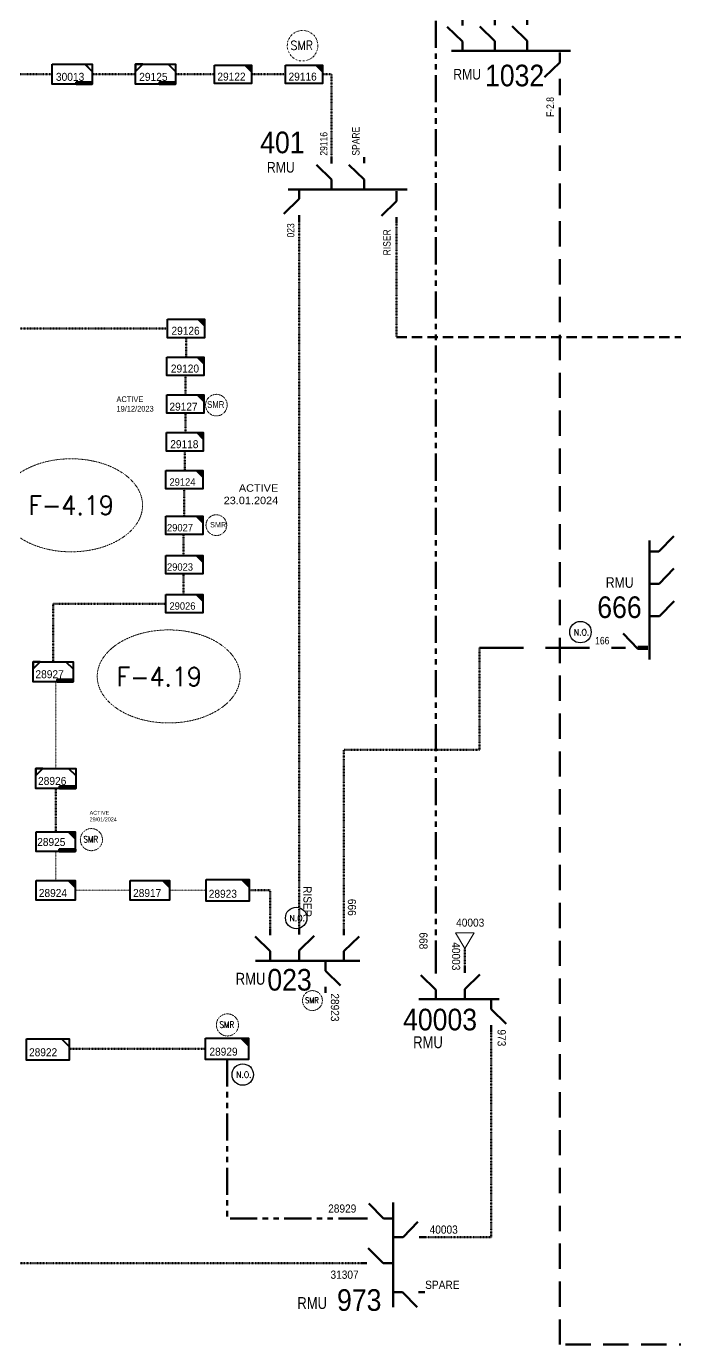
# Model space of a CAD drawing. Header units: metres. Extents: x 65984 to 144644, y -19036 to 23726.
# Drawn here: x 112960 to 113260, y 20899 to 21508 of the extents above; entities that cross this region are included whole.
import ezdxf
from ezdxf.enums import TextEntityAlignment as Align

# ---------------------------------------------------------------- set-up
doc = ezdxf.new("R2010")
doc.units = ezdxf.units.M
doc.header["$MEASUREMENT"] = 0
for name, pattern in [('( Phantom )', [2.5, 1.25, -0.25, 0.25, -0.25, 0.25, -0.25]), ('DGN Style 3', [0.013877, 0, -0.013877]), ('DGN Style 4', [1.6, 0.8, -0.4, 0, -0.4]), ('HIDDEN2', [2381.25, 1587.5, -793.75])]:
    doc.linetypes.add(name, pattern=pattern)
doc.layers.get('0').update_dxf_attribs({"color": 95, "lineweight": 40})
for name, color, linetype, lineweight in [('CONTRACTOR NAME', 95, 'Continuous', 40), ('d_eos', 111, 'Continuous', 40), ('d_eos no', 121, 'Continuous', 40), ('d_switch', 95, 'Continuous', 40), ('d_tf', 1, 'Continuous', 40), ('d_tf no', 6, 'Continuous', 40), ('d_ug cable', 95, 'Continuous', 40), ('d_ug main line', 95, 'Continuous', 40), ('d_unit sub', 7, 'Continuous', 40), ('fedr no', 95, 'Continuous', 40), ('Level 37', 7, 'Continuous', 0), ('SW N O', 114, 'Continuous', 30)]:
    doc.layers.add(name, color=color, linetype=linetype, lineweight=lineweight)
doc.styles.add('NASKHF', font='naskhf.shx', dxfattribs={"height": 8})
doc.styles.get("Standard").update_dxf_attribs({"font": 'txt.shx'})
doc.styles.add('Style-Arial', font='arial.ttf')
doc.styles.add('Style-ENGINEERING', font='ENGINEERING.shx')
doc.styles.add('Style-msdefault', font='msdefault.shx')
doc.styles.add('Style-simplex', font='simplex.shx')
doc.styles.add('Style-STANDARD', font='STANDARD.shx')

# ---------------------------------------------------------------- blocks, each defined once
blk = doc.blocks.new('*U658')
at = {"layer": 'd_eos', "color": 7, "linetype": 'Continuous', "lineweight": 211, "ltscale": 0.638341}
for p, q in [((-8.52, 12.47), (-8.52, 15.29)), ((6.48, 12.37), (6.48, 15.19)), ((21.48, 12.22), (21.48, 15.05)), ((-8.52, 5.02), (-1.52, 11.82)), ((6.48, 4.92), (13.48, 11.72)), ((21.48, 4.78), (28.48, 11.57)), ((26.48, 0.37), (-28.52, 0.37)), ((-8.52, 0.37), (-8.52, 5.02)), ((6.48, 0.27), (6.48, 4.92)), ((21.48, 0.13), (21.48, 4.78)), ((-23.52, -0.36), (-23.52, -5.01)), ((-23.52, -5.01), (-16.52, -11.8)), ((-23.52, -12.45), (-23.52, -15.28))]:
    blk.add_line(p, q, dxfattribs=at)
blk = doc.blocks.new('TF_8')
at = {"color": 0, "linetype": 'ByBlock', "lineweight": -2}
blk.add_line((6.3, 4.95), (9.9, 1.35), dxfattribs=at)
blk.add_3dface([(-10.1, 4.95), (9.9, 4.95), (9.9, -5.05), (-10.1, -5.05)], dxfattribs=at)
blk = doc.blocks.new('exist.us-1000kva')
at = {"color": 0, "linetype": 'ByBlock', "lineweight": -2, "flags": 128}
blk.add_lwpolyline([(40, 12.9), (32.8, 20), (40, 20)], close=True, dxfattribs=at)
at = {"color": 0, "linetype": 'ByBlock', "lineweight": -2, "extrusion": (0, 0, -1)}
blk.add_solid([(-40, 12.9), (-32.8, 20), (-40, 20)], dxfattribs=at)
at = {"color": 0, "linetype": 'ByBlock', "lineweight": -2, "xscale": 2, "yscale": 2}
blk.add_blockref('TF_8', (20.2, 10.1), dxfattribs=at)
blk = doc.blocks.new('*U892')
at = {"layer": 'SW N O', "color": 3}
blk.add_circle((0, 0), 16.8, dxfattribs=at)
at = {"layer": 'SW N O', "color": 3, "style": 'Style-STANDARD'}
blk.add_text('N.O.', height=9.6, dxfattribs=at).set_placement((1.7, -0.2), align=Align.MIDDLE_CENTER)
blk = doc.blocks.new('*U989')
at = {"layer": 'CONTRACTOR NAME', "color": 140, "lineweight": 211, "ltscale": 0.498271, "flags": 128}
for points in [[(1.71, -0.49), (-3.71, -0.49), (-3.71, 0.49), (1.71, 0.49)], [(3.71, -0.49), (1.71, -0.49), (1.71, 0.49), (3.71, 0.49)]]:
    blk.add_lwpolyline(points, close=True, dxfattribs=at)
at = {"layer": 'CONTRACTOR NAME', "color": 140, "lineweight": 211, "style": 'Style-msdefault', "width": 0.945946}
for s, height, p in [('2017.08.17', 0.683, (-3.48, 0.35)), ('MTC', 0.572, (2.05, 0.29))]:
    blk.add_text(s, height=height, dxfattribs=at).set_placement(p, align=Align.TOP_LEFT)
blk = doc.blocks.new('*U1353')
at = {"layer": 'CONTRACTOR NAME', "color": 251, "lineweight": 211, "ltscale": 0.498271, "flags": 128}
for points in [[(1.71, -0.49), (-3.71, -0.49), (-3.71, 0.49), (1.71, 0.49)], [(3.71, -0.49), (1.71, -0.49), (1.71, 0.49), (3.71, 0.49)]]:
    blk.add_lwpolyline(points, close=True, dxfattribs=at)
at = {"layer": 'CONTRACTOR NAME', "color": 251, "lineweight": 211, "style": 'Style-msdefault', "width": 0.945946}
for s, height, p in [('2019.04.14', 0.683, (-3.48, 0.35)), ('FSC', 0.572, (2.05, 0.29))]:
    blk.add_text(s, height=height, dxfattribs=at).set_placement(p, align=Align.TOP_LEFT)
blk = doc.blocks.new('TRA1_11')
at = {"layer": 'd_tf', "color": 40, "linetype": 'Continuous', "lineweight": 0, "ltscale": 0.000426762, "extrusion": (0, 0, -1), "flags": 128}
blk.add_lwpolyline([(-10, -17), (0, 0), (10, -17)], close=True, dxfattribs=at)
blk = doc.blocks.new('TRA1_10')
at = {"layer": 'd_tf', "color": 40, "linetype": 'Continuous', "lineweight": 0, "ltscale": 0.000426762, "xscale": 1.000046566207833, "yscale": 1.000046566207833, "zscale": 1.000046566207833, "rotation": 180}
blk.add_blockref('TRA1_11', (0, 0), dxfattribs=at)
blk = doc.blocks.new('*U2419')
at = {"layer": 'd_unit sub', "color": 194, "linetype": 'Continuous', "lineweight": 40, "flags": 128}
for points in [[(-9.48, 1.38), (-6.07, 4.73), (-9.48, 4.73)], [(9.49, 1.32), (6.02, 4.73), (9.5, 4.73)]]:
    blk.add_lwpolyline(points, close=True, dxfattribs=at)
at = {"layer": 'd_unit sub', "color": 194, "linetype": 'Continuous', "lineweight": 40, "xscale": 0.94866334575076, "yscale": 0.94866334575076, "zscale": 0.4380515265747434, "rotation": 359.9999999999999}
blk.add_blockref('TF_8', (0.1, 0.04), dxfattribs=at)
blk = doc.blocks.new('*U2420')
at = {"layer": 'd_tf no', "color": 194, "linetype": 'Continuous', "lineweight": 40, "flags": 128}
for points in [[(-9.48, 1.38), (-6.07, 4.73), (-9.48, 4.73)], [(9.49, 1.32), (6.02, 4.73), (9.5, 4.73)]]:
    blk.add_lwpolyline(points, close=True, dxfattribs=at)
at = {"layer": 'd_tf no', "color": 194, "linetype": 'Continuous', "lineweight": 40, "xscale": 0.94866334575076, "yscale": 0.94866334575076, "zscale": 0.4380515265747434, "rotation": 359.9999999999999}
blk.add_blockref('TF_8', (0.1, 0.04), dxfattribs=at)
blk = doc.blocks.new('*U3195')
at = {"layer": 'd_unit sub', "color": 251, "linetype": 'Continuous', "lineweight": 40, "flags": 128}
for points in [[(-9.48, 1.38), (-6.07, 4.73), (-9.48, 4.73)], [(9.49, 1.32), (6.02, 4.73), (9.5, 4.73)]]:
    blk.add_lwpolyline(points, close=True, dxfattribs=at)
at = {"layer": 'd_unit sub', "color": 251, "linetype": 'Continuous', "lineweight": 40, "xscale": 0.94866334575076, "yscale": 0.94866334575076, "zscale": 0.4380515265747434, "rotation": 359.9999999999999}
blk.add_blockref('TF_8', (0.1, 0.04), dxfattribs=at)

msp = doc.modelspace()

# ---------------------------------------------------------------- linework, layer by layer
at = {"layer": 'CONTRACTOR NAME', "color": 140, "lineweight": 211, "ltscale": 0.498271, "flags": 128}
for points in [[(112981.27, 21156.05), (112975.85, 21156.05), (112975.85, 21157.04), (112981.27, 21157.04)], [(112983.27, 21156.05), (112981.27, 21156.05), (112981.27, 21157.04), (112983.27, 21157.04)]]:
    msp.add_lwpolyline(points, close=True, dxfattribs=at)
at = {"layer": 'CONTRACTOR NAME', "color": 131, "lineweight": 211, "ltscale": 0.498271, "flags": 128}
for points in [[(112981.11, 21126.96), (112975.69, 21126.96), (112975.69, 21127.95), (112981.11, 21127.95)], [(112983.11, 21126.96), (112981.11, 21126.96), (112981.11, 21127.95), (112983.11, 21127.95)]]:
    msp.add_lwpolyline(points, close=True, dxfattribs=at)
at = {"layer": 'd_eos', "color": 7, "linetype": 'Continuous', "lineweight": 211, "ltscale": 0.638341}
for p, q in [((113101.56, 21444.89), (113101.56, 21447.71)), ((113116.56, 21444.99), (113116.56, 21447.81)), ((113101.56, 21437.44), (113094.56, 21444.24)), ((113116.56, 21437.54), (113109.56, 21444.34)), ((113101.56, 21432.79), (113101.56, 21437.44)), ((113116.56, 21432.89), (113116.56, 21437.54)), ((113081.56, 21432.89), (113136.56, 21432.89)), ((113086.56, 21433.14), (113086.56, 21428.49)), ((113131.56, 21432.16), (113131.56, 21427.51)), ((113086.56, 21428.49), (113079.56, 21421.69)), ((113131.56, 21427.51), (113124.56, 21420.72)), ((113086.56, 21421.04), (113086.56, 21418.22)), ((113131.56, 21420.07), (113131.56, 21417.24)), ((113252.88, 21265.62), (113259.68, 21272.62)), ((113248.23, 21265.62), (113252.88, 21265.62)), ((113248.48, 21270.62), (113248.48, 21215.62)), ((113253.03, 21250.62), (113259.82, 21257.62)), ((113248.38, 21250.62), (113253.03, 21250.62)), ((113253.13, 21235.62), (113259.92, 21242.62)), ((113248.48, 21235.62), (113253.13, 21235.62)), ((113243.1, 21220.62), (113236.3, 21227.62)), ((113237.46, 21221.04), (113234.64, 21221.04)), ((113247.75, 21221.47), (113243.1, 21221.47)), ((113247.75, 21220.62), (113243.1, 21220.62)), ((113073.21, 21088.22), (113073.21, 21091.05)), ((113086.56, 21088.52), (113086.56, 21091.34)), ((113107.23, 21088.22), (113107.23, 21091.05)), ((113073.21, 21080.78), (113066.21, 21087.58)), ((113086.56, 21081.08), (113093.57, 21087.87)), ((113107.23, 21080.78), (113114.23, 21087.57)), ((113066.36, 21076.43), (113114.69, 21076.43)), ((113073.21, 21076.13), (113073.21, 21080.78)), ((113086.56, 21076.43), (113086.56, 21081.08)), ((113098.71, 21076.43), (113098.71, 21071.78)), ((113107.23, 21076.13), (113107.23, 21080.78)), ((113098.71, 21071.78), (113105.71, 21064.98)), ((113149.78, 21063.01), (113142.78, 21069.81)), ((113149.78, 21070.46), (113149.78, 21073.28)), ((113163.13, 21070.75), (113163.13, 21073.57)), ((113163.13, 21063.3), (113170.14, 21070.1)), ((113098.71, 21064.34), (113098.71, 21061.51)), ((113141.95, 21058.65), (113179.01, 21058.66)), ((113149.78, 21058.36), (113149.78, 21063.01)), ((113163.13, 21058.65), (113163.13, 21063.3)), ((113175.28, 21058.66), (113175.28, 21054.01)), ((113175.28, 21054.01), (113182.28, 21047.21)), ((113175.28, 21046.56), (113175.28, 21043.74)), ((113125.63, 20957.23), (113118.84, 20964.23)), ((113129.98, 20916.36), (113129.98, 20964.69)), ((113118.19, 20957.23), (113115.36, 20957.23)), ((113130.28, 20957.23), (113125.63, 20957.23)), ((113134.63, 20948.71), (113141.43, 20955.71)), ((113129.98, 20948.7), (113134.63, 20948.71)), ((113142.07, 20948.71), (113144.9, 20948.71)), ((113125.33, 20936.56), (113118.54, 20943.56)), ((113117.89, 20936.56), (113115.07, 20936.56)), ((113129.98, 20936.56), (113125.33, 20936.56)), ((113129.69, 20923.21), (113134.34, 20923.21)), ((113134.34, 20923.21), (113141.14, 20916.21)), ((113141.78, 20923.21), (113144.61, 20923.21))]:
    msp.add_line(p, q, dxfattribs=at)
at = {"layer": 'd_ug cable', "color": 251, "linetype": 'DGN Style 3', "lineweight": 100}
for p, q in [((112952.43, 21486.11), (112972.44, 21486.11)), ((112990.93, 21486.11), (113010.94, 21486.11)), ((113080.3, 21486.11), (113064.48, 21486.11))]:
    msp.add_line(p, q, dxfattribs=at)
at = {"layer": 'd_ug cable', "color": 194, "linetype": 'DGN Style 3', "lineweight": 100}
for p, q in [((113025.76, 21368.64), (112920.17, 21368.64)), ((113033.45, 21294.48), (113033.45, 21281.89)), ((112974.03, 21136.04), (112974.03, 21156.05))]:
    msp.add_line(p, q, dxfattribs=at)
at = {"layer": 'd_ug cable', "color": 194, "linetype": 'DGN Style 3', "lineweight": 13}
for p, q in [((112974.03, 21165.29), (112974.03, 21205.38)), ((112974.03, 21113.49), (112974.03, 21126.96)), ((112983.11, 21108.95), (113008.52, 21108.95)), ((113026.68, 21108.95), (113043.57, 21108.95))]:
    msp.add_line(p, q, dxfattribs=at)
at = {"layer": 'd_ug cable', "color": 40, "linetype": 'DGN Style 3', "lineweight": 140}
msp.add_line((113163.13, 21082.09), (113163.13, 21073.57), dxfattribs=at)
at = {"layer": 'd_ug cable', "color": 251, "linetype": 'DGN Style 3', "lineweight": 100, "flags": 128}
for points in [[(113029.42, 21486.11), (113047.41, 21486.11)], [(113101.56, 21447.71), (113101.56, 21486.11), (113097.37, 21486.11)], [(113086.56, 21418.22), (113086.56, 21091.34)], [(113131.56, 21417.24), (113131.56, 21364.66)]]:
    msp.add_lwpolyline(points, dxfattribs=at)
at = {"layer": 'd_ug cable', "color": 194, "linetype": 'DGN Style 3', "lineweight": 100, "flags": 128}
for points in [[(113034.3, 21364.38), (113034.3, 21355.44)], [(113034.01, 21346.9), (113034.01, 21337.96)], [(113034.01, 21329.43), (113034.01, 21320.49)], [(113033.73, 21311.95), (113033.73, 21303.01)], [(113033.14, 21273.36), (113033.14, 21263.49)], [(113033.14, 21255.19), (113033.14, 21245.69)], [(112972.82, 21214.62), (112972.82, 21241.42), (113024.92, 21241.42)], [(113107.23, 21091.05), (113107.23, 21173.89), (113169.94, 21173.89), (113169.94, 21221.04)], [(113073.21, 21089.64), (113073.21, 21108.95), (113063.5, 21108.95)]]:
    msp.add_lwpolyline(points, dxfattribs=at)
at = {"layer": 'd_ug cable', "color": 251, "linetype": 'HIDDEN2', "lineweight": 158, "ltscale": 0.003}
msp.add_lwpolyline([(113131.56, 21364.66), (113293.72, 21364.66), (113293.72, 21087.97)], dxfattribs=at)
at = {"layer": 'd_ug cable', "color": 7, "linetype": 'DGN Style 3', "lineweight": 140, "flags": 128}
for points in [[(113175.28, 21045.15), (113175.28, 20948.71), (113144.9, 20948.71)], [(112955.85, 20936.56), (113115.07, 20936.56)]]:
    msp.add_lwpolyline(points, dxfattribs=at)
at = {"layer": 'd_ug cable', "color": 3, "linetype": 'DGN Style 3', "lineweight": 140, "flags": 128}
msp.add_lwpolyline([(112980.29, 21035.71), (113043.34, 21035.71)], dxfattribs=at)
at = {"layer": 'd_ug cable', "color": 2, "linetype": 'DGN Style 4', "lineweight": 13}
msp.add_circle((113088.14, 21499.33), 7.07, dxfattribs=at)
at = {"layer": 'd_ug cable', "color": 2, "linetype": 'DGN Style 3', "lineweight": 13}
for centre, radius in [((113048.31, 21333.21), 4.99), ((113048.29, 21277.72), 4.8), ((112990.54, 21132.38), 5.12), ((113092.7, 21057.99), 4.6), ((113053.41, 21046.73), 5.12)]:
    msp.add_circle(centre, radius, dxfattribs=at)
at = {"layer": 'd_ug main line', "color": 7, "linetype": '( Phantom )', "lineweight": 158, "ltscale": 10, "flags": 128}
msp.add_lwpolyline([(113149.78, 21073.28), (113149.78, 21586.14), (113245.05, 21586.14)], dxfattribs=at)
at = {"layer": 'd_ug main line', "color": 114, "linetype": 'HIDDEN2', "lineweight": 140, "ltscale": 0.00735}
msp.add_lwpolyline([(113450.55, 20898.97), (113343.83, 20898.97), (113343.83, 20898.97), (113207.03, 20898.97), (113207.03, 21481.24)], dxfattribs=at)
at = {"layer": 'd_ug main line', "color": 194, "linetype": 'HIDDEN2', "lineweight": 158, "ltscale": 0.012803}
msp.add_lwpolyline([(113169.94, 21221.04), (113234.64, 21221.04)], dxfattribs=at)
at = {"layer": 'd_ug main line', "color": 40, "linetype": '( Phantom )', "lineweight": 158, "ltscale": 10, "flags": 128}
msp.add_lwpolyline([(113053.23, 21030.76), (113053.23, 20957.23), (113115.36, 20957.23)], dxfattribs=at)
at = {"layer": 'd_unit sub', "color": 251, "linetype": 'Continuous', "lineweight": 40, "flags": 128}
msp.add_lwpolyline([(112990.93, 21487.4), (112987.55, 21490.73), (112990.93, 21490.73)], close=True, dxfattribs=at)
at = {"layer": 'fedr no', "color": 82, "linetype": 'DGN Style 3', "lineweight": 13, "true_color": 0x1dc70e}
for centre in [(112981.17, 21286.91), (113026.25, 21207.81)]:
    msp.add_ellipse(centre, major_axis=(33.02, 0), ratio=0.651175, dxfattribs=at)

# ---------------------------------------------------------------- block references
at = {"layer": 'CONTRACTOR NAME', "color": 251, "lineweight": 211, "ltscale": 0.498271}
for p in [(112987.22, 21481.98), (113025.71, 21481.98)]:
    msp.add_blockref('*U1353', p, dxfattribs=at)
at = {"layer": 'CONTRACTOR NAME', "color": 140, "lineweight": 211, "ltscale": 0.498271}
msp.add_blockref('*U989', (112978.36, 21205.87), dxfattribs=at)
at = {"layer": 'd_eos', "color": 7, "linetype": 'Continuous', "lineweight": 211, "ltscale": 0.638341, "extrusion": (0, 0, -1)}
msp.add_blockref('*U658', (-113183.51, 21496.52), dxfattribs=at)
at = {"layer": 'd_tf', "color": 40, "linetype": 'Continuous', "lineweight": 0, "ltscale": 0.000426762, "extrusion": (0, 0, -1), "xscale": 0.4267622666565712, "yscale": 0.4267622666565712, "zscale": 0.4267622666565712}
msp.add_blockref('TRA1_10', (-113163.15, 21082.09), dxfattribs=at)
at = {"layer": 'd_tf no', "color": 2, "linetype": 'Continuous', "lineweight": 40, "xscale": 0.4267622666565712, "yscale": 0.4267622666565712, "zscale": 0.4267622666565712, "rotation": 359.9999999999999}
msp.add_blockref('exist.us-1000kva', (113025.48, 21329.43), dxfattribs=at)
at = {"layer": 'd_tf no', "color": 194, "linetype": 'Continuous', "lineweight": 40, "xscale": 0.9742284657550533, "yscale": 0.9742284657550533, "zscale": 0.9742284657550533}
msp.add_blockref('*U2420', (112974.03, 21160.68), dxfattribs=at)
at = {"layer": 'd_unit sub', "color": 251, "linetype": 'Continuous', "lineweight": 40, "zscale": 0.4267622666565712, "rotation": 359.9999999999999}
for name, p, xscale, yscale in [('TF_8', (112981.78, 21486.15), 0.9242148358488185, 0.9242148358488185), ('exist.us-1000kva', (113047.41, 21481.84), 0.4267622666565712, 0.4267622666565712)]:
    msp.add_blockref(name, p, dxfattribs=dict(at, xscale=xscale, yscale=yscale))
at = {"layer": 'd_unit sub', "color": 251, "linetype": 'Continuous', "lineweight": 40, "xscale": 0.9742284657550533, "yscale": 0.9742284657550533, "zscale": 0.9742284657550533}
msp.add_blockref('*U3195', (113020.17, 21486.12), dxfattribs=at)
at = {"layer": 'd_unit sub', "color": 2, "linetype": 'Continuous', "lineweight": 40, "zscale": 0.4267622666565712, "rotation": 359.9999999999999}
for p, xscale, yscale in [((113080.3, 21481.84), 0.4267622666565712, 0.4267622666565712), ((113024.92, 21273.36), 0.4267622666565712, 0.4267622666565712), ((112964.95, 21126.96), 0.4539583469634549, 0.4539583469634549), ((113043.34, 21030.76), 0.4946700160430497, 0.4946700160430497)]:
    msp.add_blockref('exist.us-1000kva', p, dxfattribs=dict(at, xscale=xscale, yscale=yscale))
at = {"layer": 'd_unit sub', "color": 194, "linetype": 'Continuous', "lineweight": 40, "zscale": 0.4267622666565712, "rotation": 359.9999999999999}
for p, xscale, yscale in [((113025.76, 21364.38), 0.4267622666565712, 0.4267622666565712), ((113025.48, 21346.9), 0.4267622666565712, 0.4267622666565712), ((113025.2, 21311.95), 0.4267622666565712, 0.4267622666565712), ((113024.92, 21294.48), 0.4267622666565712, 0.4267622666565712), ((113024.92, 21255.19), 0.4267622666565712, 0.4267622666565712), ((113024.92, 21237.15), 0.4267622666565712, 0.4267622666565712), ((112964.95, 21104.41), 0.4539583469634549, 0.4539583469634549), ((113008.52, 21104.41), 0.4539583469634549, 0.4539583469634549), ((113043.57, 21103.97), 0.4983937014451223, 0.4983937014451223)]:
    msp.add_blockref('exist.us-1000kva', p, dxfattribs=dict(at, xscale=xscale, yscale=yscale))
at = {"layer": 'd_unit sub', "color": 194, "linetype": 'Continuous', "lineweight": 40, "xscale": 0.9742284657550533, "yscale": 0.9742284657550533, "zscale": 0.9742284657550533}
msp.add_blockref('*U2419', (112972.82, 21210.01), dxfattribs=at)
at = {"layer": 'd_unit sub', "color": 3, "linetype": 'Continuous', "lineweight": 40, "xscale": 0.9893065636533274, "yscale": 0.9893065636533274, "zscale": 0.4267622666565712}
msp.add_blockref('TF_8', (112970.48, 21035.46), dxfattribs=at)
at = {"layer": 'SW N O', "color": 3, "xscale": 0.2950694635422144, "yscale": 0.2950694635422144, "zscale": 0.2950694635422144}
for p in [(113216.6, 21228.28), (113085.2, 21096.16), (113060.5, 21023.8)]:
    msp.add_blockref('*U892', p, dxfattribs=at)

# ---------------------------------------------------------------- texts
at = {"color": 4, "insert": (113076.89, 21287.38), "char_height": 3.4447, "attachment_point": 9}
msp.add_mtext('\\FENGINEERING;\\H1x;\\W1.09375;ACTIVE\\P23.01.2024', dxfattribs=at)
at = {"layer": 'CONTRACTOR NAME', "color": 140, "lineweight": 211, "style": 'Style-msdefault', "width": 0.945946}
for s, height, p in [('2017.08.17', 0.683, (112976.08, 21156.89)), ('MTC', 0.572, (112981.62, 21156.84))]:
    msp.add_text(s, height=height, dxfattribs=at).set_placement(p, align=Align.TOP_LEFT)
at = {"layer": 'CONTRACTOR NAME', "color": 131, "lineweight": 211, "style": 'Style-msdefault', "width": 0.945946}
for s, height, p in [('2017.08.17', 0.683, (112975.92, 21127.8)), ('MTC', 0.572, (112981.46, 21127.75))]:
    msp.add_text(s, height=height, dxfattribs=at).set_placement(p, align=Align.TOP_LEFT)
at = {"layer": 'd_eos no', "color": 7, "linetype": 'Continuous', "lineweight": 53, "style": 'Style-msdefault', "width": 0.818182}
for p in [(113057.24, 21070.82), (113139.28, 21041.49)]:
    msp.add_text('RMU', height=5.5, dxfattribs=at).set_placement(p, align=Align.TOP_LEFT)
at = {"layer": 'd_eos no', "color": 7, "linetype": 'Continuous', "lineweight": 140, "style": 'Style-Arial', "width": 0.88}
for s, p in [('023', (113071.87, 21072.61)), ('40003', (113134.61, 21054.22)), ('973', (113104.08, 20924.58))]:
    msp.add_text(s, height=10, dxfattribs=at).set_placement(p, align=Align.TOP_LEFT)
at = {"layer": 'd_eos no', "color": 6, "linetype": 'Continuous', "lineweight": 53, "style": 'Style-msdefault', "width": 0.818182}
msp.add_text('RMU', height=5.5, dxfattribs=at).set_placement((113085.74, 20920.94), align=Align.TOP_LEFT)
at = {"layer": 'd_switch', "color": 1, "linetype": 'Continuous', "lineweight": 30, "style": 'Style-ENGINEERING', "width": 0.857143}
msp.add_text('166', height=3.43, dxfattribs=at).set_placement((113229.95, 21226.08), align=Align.TOP_RIGHT)
at = {"layer": 'd_switch', "color": 3, "linetype": 'Continuous', "lineweight": 30, "style": 'Style-ENGINEERING', "width": 0.921053}
for s, rotation, p in [('RISER', 269.99248, (113092.33, 21110.91)), ('666', 269.99248, (113112.86, 21104.99)), ('668', 269.99248, (113145.91, 21089.51)), ('40003', 270, (113160.98, 21084.94)), ('28923', 269.99248, (113105.03, 21061.33)), ('973', 270.00752, (113182.08, 21044.66))]:
    msp.add_text(s, height=3.8, rotation=rotation, dxfattribs=at).set_placement(p, align=Align.TOP_LEFT)
at = {"layer": 'd_switch', "color": 7, "linetype": 'Continuous', "lineweight": 30, "style": 'Style-ENGINEERING', "width": 0.921053}
msp.add_text('28929', height=3.8, dxfattribs=at).set_placement((113112.99, 20963.76), align=Align.TOP_RIGHT)
msp.add_text('40003', height=3.8, dxfattribs=at).set_placement((113159.88, 20950.25), align=Align.RIGHT)
msp.add_text('31307', height=3.8, rotation=360, dxfattribs=at).set_placement((113114.06, 20929.4), align=Align.RIGHT)
msp.add_text('SPARE', height=3.8, rotation=0.00752, dxfattribs=at).set_placement((113144.81, 20924.72))
at = {"layer": 'd_tf no', "color": 1, "linetype": 'Continuous', "lineweight": 13, "style": 'Style-simplex', "width": 0.909091}
msp.add_text('SMR', height=4.121, dxfattribs=at).set_placement((113087.76, 21499.47), align=Align.MIDDLE_CENTER)
at = {"layer": 'd_tf no', "color": 251, "linetype": 'Continuous', "lineweight": 40, "style": 'Style-msdefault'}
for s, width, p in [('30013', 0.953514, (112974.13, 21486.79)), ('29125', 0.953514, (113012.62, 21486.79)), ('29122', 0.945946, (113048.78, 21486.89))]:
    msp.add_text(s, height=3.7, dxfattribs=dict(at, width=width)).set_placement(p, align=Align.TOP_LEFT)
at = {"layer": 'd_tf no', "color": 121, "linetype": 'Continuous', "lineweight": 40, "style": 'Style-msdefault', "width": 0.945946}
for s, height, p in [('29116', 3.7, (113081.67, 21486.89)), ('29127', 3.7, (113026.6, 21334.33)), ('29027', 3.417, (113025.48, 21278.27)), ('28925', 3.7, (112965.49, 21133.14))]:
    msp.add_text(s, height=height, dxfattribs=at).set_placement(p, align=Align.TOP_LEFT)
at = {"layer": 'd_tf no', "color": 194, "linetype": 'Continuous', "lineweight": 40, "style": 'Style-msdefault'}
for s, height, width, p in [('29126', 3.7, 0.945946, (113027.55, 21369.43)), ('29120', 3.7, 0.945946, (113027.27, 21351.96)), ('29118', 3.7, 0.945946, (113026.99, 21317.01)), ('29124', 3.417, 0.945946, (113026.62, 21299.39)), ('29023', 3.417, 0.945946, (113025.48, 21260.1)), ('29026', 3.417, 0.945946, (113026.62, 21242.07)), ('28927', 3.7, 0.953514, (112964.65, 21210.68)), ('28926', 3.7, 0.953514, (112965.85, 21161.36)), ('28924', 3.7, 0.945946, (112966.24, 21109.57)), ('28917', 3.7, 0.945946, (113009.81, 21109.57)), ('28923', 3.7, 0.945946, (113044.79, 21109.21))]:
    msp.add_text(s, height=height, dxfattribs=dict(at, width=width)).set_placement(p, align=Align.TOP_LEFT)
at = {"layer": 'd_tf no', "color": 1, "linetype": 'Continuous', "lineweight": 40, "style": 'Style-msdefault', "width": 0.945946}
msp.add_text('SMR', height=2.428, dxfattribs=at).set_placement((113045.42, 21279.14), align=Align.TOP_LEFT)
at = {"layer": 'd_tf no', "color": 40, "linetype": 'Continuous', "lineweight": 40, "style": 'Style-msdefault', "width": 0.945946}
msp.add_text('40003', height=3.7, dxfattribs=at).set_placement((113172.14, 21095.87), align=Align.TOP_RIGHT)
at = {"layer": 'd_tf no', "color": 3, "linetype": 'Continuous', "lineweight": 40, "style": 'Style-msdefault', "width": 0.945946}
msp.add_text('28922', height=3.7, dxfattribs=at).set_placement((112961.71, 21035.96), align=Align.TOP_LEFT)
at = {"layer": 'd_tf no', "color": 2, "linetype": 'Continuous', "lineweight": 40, "style": 'Style-msdefault', "width": 0.945946}
msp.add_text('28929', height=3.7, dxfattribs=at).set_placement((113045.09, 21036.23), align=Align.TOP_LEFT)
at = {"layer": 'd_tf no', "color": 121, "linetype": 'Continuous', "lineweight": 40, "insert": (113002.12, 21337.24), "char_height": 2.6324, "attachment_point": 1, "style": 'NASKHF'}
msp.add_mtext('\\Fmsdefault;\\H1x;\\W0.945946;ACTIVE\\P19/12/2023', dxfattribs=at)
at = {"layer": 'd_tf no', "color": 131, "linetype": 'Continuous', "lineweight": 40, "insert": (112989.7, 21145.68), "char_height": 1.8291, "attachment_point": 1, "style": 'NASKHF'}
msp.add_mtext('\\Fmsdefault;\\H1x;\\W0.945946;ACTIVE\\P29/01/2024', dxfattribs=at)
at = {"layer": 'd_tf no', "color": 1, "linetype": 'Continuous', "lineweight": 40, "ltscale": 0.9, "char_height": 2.9371, "attachment_point": 5, "line_spacing_factor": 1.2, "style": 'Style-STANDARD'}
for insert in [(112990.27, 21132.55), (113053.14, 21046.9)]:
    msp.add_mtext('\\H1x;\\W0.909091;SMR\\P', dxfattribs=dict(at, insert=insert))
at = {"layer": 'd_tf no', "color": 1, "linetype": 'Continuous', "lineweight": 40, "ltscale": 0.81, "insert": (113092.46, 21058.15), "char_height": 2.6433, "attachment_point": 5, "line_spacing_factor": 1.2, "style": 'Style-STANDARD'}
msp.add_mtext('\\H1x;\\W0.909091;SMR\\P', dxfattribs=at)
at = {"layer": 'fedr no', "color": 6, "linetype": 'Continuous', "lineweight": 40, "char_height": 8.852, "attachment_point": 5, "style": 'Style-STANDARD'}
for insert in [(112981.17, 21286.91), (113021.91, 21207.7)]:
    msp.add_mtext('F-4.19', dxfattribs=dict(at, insert=insert))
at = {"layer": 'Level 37', "color": 7, "linetype": 'Continuous', "lineweight": 120, "style": 'Style-Arial', "width": 0.88}
for s, p in [('1032', (113172.49, 21490.56)), ('401', (113068.57, 21459.62)), ('666', (113224.37, 21244.81))]:
    msp.add_text(s, height=10, dxfattribs=at).set_placement(p, align=Align.TOP_LEFT)
at = {"layer": 'Level 37', "color": 7, "linetype": 'Continuous', "lineweight": 53, "style": 'Style-msdefault', "width": 0.86}
for p in [(113157.81, 21488.59), (113071.68, 21445.59), (113228.32, 21253.68)]:
    msp.add_text('RMU', height=4.9, dxfattribs=at).set_placement(p, align=Align.TOP_LEFT)
at = {"layer": 'Level 37', "color": 7, "linetype": 'Continuous', "lineweight": 53, "style": 'Style-ENGINEERING', "width": 0.857143}
for s, p in [('F-2.8', (113204.31, 21466.42)), ('SPARE', (113114.49, 21448.53)), ('29116', (113099.63, 21448.53)), ('RISER', (113128.84, 21402.43))]:
    msp.add_text(s, height=3.43, rotation=90, dxfattribs=at).set_placement(p)
msp.add_text('023', height=3.43, rotation=90, dxfattribs=at).set_placement((113084.36, 21417.25), align=Align.RIGHT)
at = {"layer": 'Level 37', "color": 1, "linetype": 'Continuous', "lineweight": 13, "style": 'Style-msdefault', "width": 0.86}
msp.add_text('SMR', height=3.126, rotation=359.99963, dxfattribs=at).set_placement((113052.01, 21331.92), align=Align.RIGHT)

doc.saveas('drawing.dxf')
